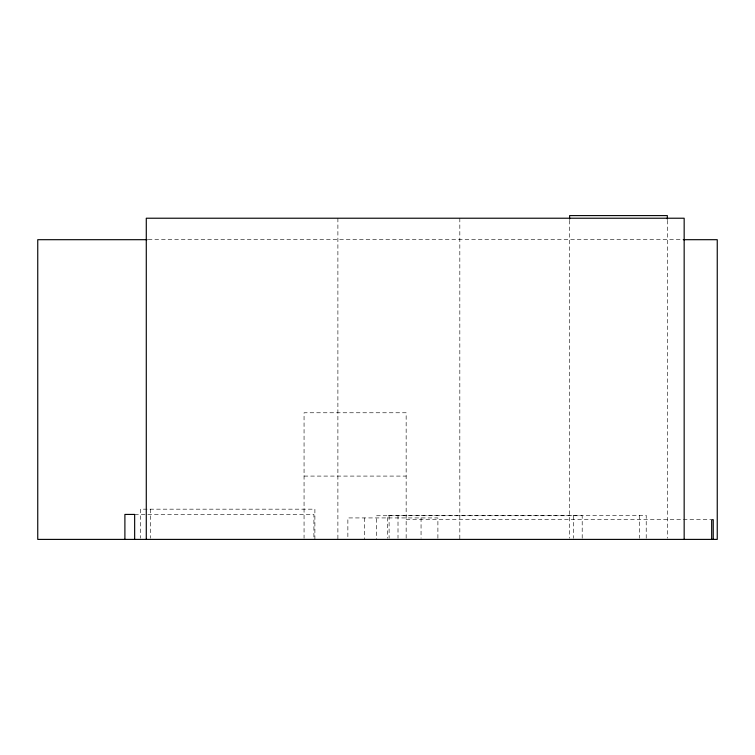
<?xml version="1.0" encoding="UTF-8"?>
<svg xmlns="http://www.w3.org/2000/svg" width="755" height="755" viewBox="0 0 755 755"><rect width="100%" height="100%" fill="white"/><g stroke="black" fill="none" stroke-linecap="round" stroke-linejoin="round"><path stroke-width="0.57" stroke-dasharray="3.77 2.83" d="M148.273 239.694L682.152 239.694M304.057 476.084L406.152 476.084M134.654 514.429L313.91 514.429L313.91 538.268M406.152 519.685L710.889 519.685M667.335 220.309L667.335 538.221M646.214 538.258L646.214 515.306L387.523 515.306L387.523 538.258M639.693 515.306L639.693 538.258M582.199 538.277L582.199 515.74L376.688 515.74L376.688 539.4M573.564 515.74L573.564 538.277M569.619 220.309L569.619 538.221M459.823 218.223L459.823 539.4M437.9 538.268L437.9 517.93L347.866 517.93L347.866 538.268M421.054 517.93L421.054 538.268M406.152 538.24L406.152 412.768L304.057 412.768L304.057 538.268M398.008 515.306L398.008 538.258M389.099 515.74L389.099 538.277M364.476 517.93L364.476 539.4M337.891 218.223L337.891 539.4M314.892 539.4L314.892 509.172L140.487 509.172L140.487 538.24M150.679 509.172L150.679 538.24"/><path stroke-width="1.13" d="M147.102 239.694L37.75 239.694L37.75 539.4L717.25 539.4L717.25 239.694L683.237 239.694M713.239 539.4L713.239 519.685L711.672 519.685L711.672 539.4M684.162 539.4L684.162 218.223L146.281 218.223L146.281 539.4M667.335 219.129L667.335 215.6L569.619 215.6L569.619 219.129M134.654 539.4L134.654 514.429L124.896 514.429L124.896 539.4"/></g></svg>
